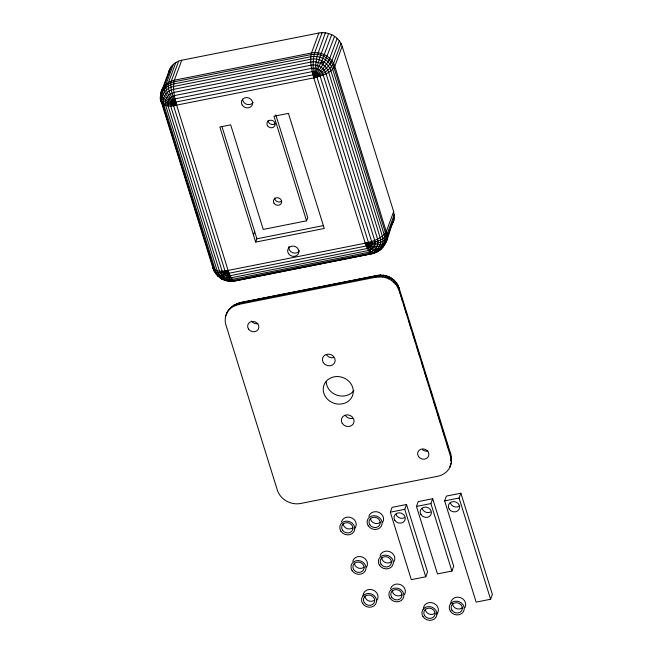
<?xml version="1.0" encoding="UTF-8"?>
<svg xmlns="http://www.w3.org/2000/svg" width="653" height="653" viewBox="0 0 653 653"><rect width="100%" height="100%" fill="white"/><g stroke="black" fill="none" stroke-linecap="round" stroke-linejoin="round"><path stroke-width="0.98" d="M168.392 73.732C169.151 66.859 175.11 61.488 181.73 60.239L318.884 33.017C328.5 31.091 339.185 36.829 342.188 46.306L393.661 211.613L386.282 231.578C381.948 238.753 372.92 241.259 365.256 243.202L228.101 270.432L222.077 277.28L220.543 278.17L220.273 277.158M234.517 304.788L231.089 307.269L230.362 308.469L234.517 304.788L240.018 302.682L377.173 275.46C382.242 274.562 387.76 275.419 391.931 278.545L391.547 280.472L396.257 284.928L399.138 290.479L451.256 458.781L450.546 453.255L449.688 452.251M161.544 92.767C156.369 104.219 167.388 108.276 176.62 105.117L313.783 77.887C321.439 75.944 330.467 73.438 334.809 66.263L342.188 46.306M379.344 249.781L377.654 251.65L372.153 253.764L234.998 280.986L233.186 280.48L230.076 275.713L228.101 270.432L176.62 105.117C170.596 102.945 160.736 99.599 161.348 91.738L169.78 69.014M233.668 306.167C226.787 308.698 223.742 318.125 225.889 324.868L277.362 490.183C280.374 499.659 291.058 505.398 300.666 503.471L437.82 476.241C444.26 475.009 450.162 469.907 451.068 463.23M318.884 33.017L311.505 52.975C309.563 61.227 311.62 69.871 313.783 77.887L365.256 243.202C376.071 249.315 391.294 247.895 386.282 231.578L334.809 66.263C331.797 56.787 321.113 51.048 311.505 52.975L174.351 80.197C167.699 81.372 162.328 86.637 161.103 93.216M449.77 467.475L450.031 465.956M161.552 100.652L161.307 101.99L213.098 268.505C216.804 272.579 223.277 271.036 228.101 270.432L228.974 275.844L230.729 280.757L231.358 281.329L234.141 281.019L371.296 253.788L377.654 251.65C388.608 245.357 388.527 230.64 393.873 220.534L394.371 217.604L393.661 211.613M450.897 460.716L451.215 458.879L451.329 461.777L451.15 456.063L451.558 460.349L450.823 464.707M163.976 86.449C163.038 94.595 170.841 100.652 176.62 105.117C174.465 97.101 172.4 88.457 174.351 80.197L181.73 60.239M235.733 280.39L231.978 281.329L228.517 281.198L227.881 277.892L228.101 270.432L221.996 275.117L218.331 276.399C215.67 273.705 212.396 269.999 213.033 265.967M399.138 290.479C399.775 286.447 396.502 282.741 393.841 280.047L395.71 282.129M450.619 455.794L450.546 453.255M397.955 287.606L397.955 285.239L396.208 282.896M396.257 284.928L396.363 282.725M394.094 282.529L394.33 280.472L391.629 278.268L391.008 278.48M391.547 280.472L388.674 278.839L389.147 276.856L388.813 277.223L386.437 276.325L386.462 275.835L383.278 275.264L382.332 276.986L375.842 277.19L238.68 304.42L232.827 306.665M162.605 89.91L171.355 66.492M173.412 64.296L166.025 84.253C164.866 92.481 171.372 99.55 176.62 105.117C170.017 105.615 158.197 103.933 160.842 94.669M175.877 62.484L168.49 82.441C167.086 90.718 172.172 98.562 176.62 105.117C168.498 104.3 155.528 99.558 162.401 88.971M178.677 61.121L171.29 81.078C169.625 89.363 173.208 97.721 176.62 105.117C170.645 101.95 163.364 97.746 162.14 90.489C164.45 85.951 168.972 82.858 173.91 81.854L311.065 54.623C320.533 52.73 331.055 58.386 334.018 67.708L385.49 233.023L386.192 238.925L384.658 244.532M322.1 32.65L314.722 52.607C312.485 60.811 313.04 69.504 313.783 77.887C321.219 74.63 329.471 70.736 333.618 63.382L341.005 43.425M325.374 32.805L316.901 56.55L313.783 77.887C320.705 73.332 328.002 68.222 331.92 60.705L339.307 40.747M253.462 234.949L254.678 231.652M328.614 33.483L319.946 57.186L313.783 77.887C319.897 72.124 326.092 65.977 329.765 58.305L337.144 38.347M331.716 34.658L322.86 58.288L313.783 77.887L321.194 67.275L325.561 59.823L334.589 36.299M255.682 242.092L219.841 126.984L230.672 124.837L263.241 229.423L306.551 220.828L273.982 116.242L288.422 113.377L324.263 228.477L255.682 242.092L256.898 238.794L221.971 126.609M306.551 220.828L307.767 217.531L275.803 114.879M394.306 214.6L386.919 234.558C382.429 241.545 372.847 242.524 365.256 243.202L367.231 248.491L370.349 253.25L372.153 253.764L378.658 250.956M394.371 217.604L386.992 237.561C382.389 244.336 372.512 243.691 365.256 243.202C369.288 246.597 374.267 251.209 379.973 249.952L383.107 247.014L384.56 243.879M390.306 512.172L392.094 507.348L406.533 504.475L427.544 571.955L425.756 576.787L411.317 579.652L390.306 512.172L404.746 509.307L406.533 504.475M416.467 506.434L418.246 501.602L432.686 498.737L453.696 566.216L451.909 571.04L437.477 573.905L416.467 506.434L430.898 503.569L432.686 498.737M444.644 500.9L446.432 496.076L460.871 493.211L492.386 594.418L490.599 599.25L476.159 602.115L444.644 500.9L459.083 498.035L460.871 493.211M227.513 311.914L225.677 315.954M393.873 220.534L391.245 225.816M382.332 276.986L385.572 277.664L386.315 275.901L391.931 278.545M379.058 276.823L380.193 275.117L380.813 275.109L377.173 275.46L375.842 277.19M238.68 304.42L240.018 302.682L378.03 275.427L378.985 275.966M235.627 305.294L237.145 303.506L240.875 302.657M386.494 240.492C381.842 247.046 371.932 244.712 365.256 243.202C367.631 246.842 369.973 252.882 375.026 252.931L375.899 252.303M226.738 313.187L229.064 309.432L230.272 308.559M228.313 310.665L232.199 306.494M382.495 247.242L383.858 245.773M379.973 249.952L381.083 249.177M233.513 305.49L239.284 303.278L376.438 276.048L383.956 275.811L383.278 275.264M235.806 304.6L238.231 303.416M228.134 281.027L223.024 279.59L220.241 277.9M320.688 62.721L322.68 62.329L323.276 64.263M256.898 238.794L323.496 225.579M243.683 278.815L248.654 277.827M253.625 276.839L258.596 275.852M266.546 274.276L271.509 273.289M276.48 272.301L281.451 271.322M286.422 270.334L288.406 269.934M296.364 268.359L298.348 267.967M319.219 263.82L321.211 263.428M329.161 261.845L331.144 261.453M339.095 259.878L344.066 258.89M352.016 257.306L354.008 256.915M361.958 255.339L366.929 254.352M233.358 280.659L234.941 280.48M228.893 281.182L225.709 280.61L228.101 270.432C223.873 271.599 218.069 274.529 214.217 271.199L212.788 267.306M231.358 281.329L231.978 281.329M382.829 275.844C390.225 276.807 397.081 281.941 399.383 289.14M385.572 277.664L388.674 278.839M225.856 280.545L222.942 279.443L228.101 270.432L219.049 274.423L216.461 274.317L215.629 272.774M217.841 275.974L220.543 278.17M216.159 273.37L217.751 275.142M218.331 276.399L216.461 274.317L213.955 269.509L162.483 104.194C159.765 96.407 165.576 87.714 173.559 86.482L310.722 59.26C319.039 57.586 328.296 62.557 330.9 70.761L382.372 236.076C384.307 241.936 381.703 248.752 376.365 251.846L371.214 249.438L365.256 243.202C370.104 246.181 376.038 249.756 381.899 247.887C384.764 244.124 385.564 239.047 384.176 234.541L332.695 69.226C329.879 60.329 319.831 54.934 310.804 56.746L173.649 83.968C164.98 85.306 158.671 94.734 161.626 103.19M213.955 270.138L215.212 272.121M397.187 284.447L398.216 286.936M399.073 287.94L450.864 454.447M400.028 292.773L402.754 301.523M403.358 303.465L406.688 314.166M409.113 321.945L411.235 328.753M412.443 332.638L415.169 341.388M416.989 347.225L419.708 355.975M421.528 361.811L423.65 368.619M424.858 372.512L427.584 381.262M430.613 390.984L432.123 395.849M433.943 401.685L436.065 408.492M437.273 412.378L440.604 423.079M443.028 430.858L444.538 435.722M446.358 441.55L448.48 448.358M459.083 498.035L490.599 599.25M430.898 503.569L451.909 571.04M404.746 509.307L425.756 576.787M221.041 277.468L221.645 279.411M162.76 104.537L163.674 107.459M171.241 131.767L172.147 134.689M183.656 171.641L185.174 176.498M196.071 211.507L197.59 216.372M209.091 253.323L210.005 256.237M404.354 517.78A5.706 5.093 20.3 0 1 396.012 514.238M363.027 595.969A7.616 6.791 20.3 0 1 372.332 589.773A7.616 6.791 20.3 0 1 377.132 600.091M374.634 599.993A5.706 5.093 20.3 0 1 368.521 600.817A5.706 5.093 20.3 0 1 364.929 595.879M390.576 588.777A7.616 6.791 20.3 0 1 400.607 584.68A7.616 6.791 20.3 0 1 404.468 594.671M401.97 594.565A5.706 5.093 20.3 0 1 395.849 595.389A5.706 5.093 20.3 0 1 392.257 590.451M352.677 561.278A7.616 6.791 20.3 0 1 362.709 557.18A7.616 6.791 20.3 0 1 366.57 567.171M364.072 567.065A5.706 5.093 20.3 0 1 357.95 567.89A5.706 5.093 20.3 0 1 354.359 562.951M380.013 555.85A7.616 6.791 20.3 0 1 390.037 551.761A7.616 6.791 20.3 0 1 393.906 561.743M391.4 561.645A5.706 5.093 20.3 0 1 385.286 562.47A5.706 5.093 20.3 0 1 381.695 557.523M341.454 521.845A7.616 6.791 20.3 0 1 352.375 518.196A7.616 6.791 20.3 0 1 354.187 529.101M352.849 527.64A5.706 5.093 20.3 0 1 346.735 528.457A5.706 5.093 20.3 0 1 343.143 523.518M368.79 516.417A7.616 6.791 20.3 0 1 378.822 512.327A7.616 6.791 20.3 0 1 382.682 522.31M380.185 522.212A5.706 5.093 20.3 0 1 374.063 523.037A5.706 5.093 20.3 0 1 370.471 518.09M423.389 609.078A7.616 6.791 20.3 0 1 433.633 603.209A7.616 6.791 20.3 0 1 436.335 614.563M434.996 613.094A5.706 5.093 20.3 0 1 428.874 613.918A5.706 5.093 20.3 0 1 425.283 608.98M450.725 603.666A7.616 6.791 20.3 0 1 460.03 597.462A7.616 6.791 20.3 0 1 464.83 607.78M462.332 607.682A5.706 5.093 20.3 0 1 456.21 608.506A5.706 5.093 20.3 0 1 452.619 603.568M459.843 505.74A5.706 5.093 20.3 0 1 450.358 502.973M430.507 512.034A5.706 5.093 20.3 0 1 422.173 508.499M281.745 201.034A4.187 3.738 20.3 0 1 277.256 201.638A4.187 3.738 20.3 0 1 274.627 198.014M275.24 123.515A4.187 3.738 20.3 0 1 270.75 124.119A4.187 3.738 20.3 0 1 268.114 120.495M253.184 102.268A5.706 5.093 20.3 0 1 246.899 104.366A5.706 5.093 20.3 0 1 242.606 99.174M299.425 250.768A5.706 5.093 20.3 0 1 292.438 252.613A5.706 5.093 20.3 0 1 289.01 246.344M333.561 357.656A6.473 5.779 20.3 0 1 326.312 354.579M353.91 390.535A15.223 13.591 20.3 0 1 337.177 395.261A15.223 13.591 20.3 0 1 326.198 381.556M352.473 418.385A6.473 5.779 20.3 0 1 345.225 415.308M257.984 323.578A5.706 5.093 20.3 0 1 251.511 321.056M427.993 451.035A5.706 5.093 20.3 0 1 422.475 449.607M163.699 98.154L163.372 102.701L163.862 104.986L215.335 270.301C217.637 277.558 225.824 281.957 233.186 280.48L370.349 253.25C377.41 252.164 382.552 244.475 380.144 237.586L328.671 72.271C326.369 65.014 318.182 60.615 310.82 62.092L173.665 89.322C169.07 90.212 164.956 93.575 163.699 98.154M165.584 99.803L165.723 105.533L217.196 270.848C219.13 276.937 225.995 280.627 232.174 279.394L369.329 252.164C375.255 251.25 379.573 244.802 377.556 239.022L326.076 73.707C324.149 67.618 317.276 63.929 311.106 65.161L173.943 92.391L168.596 94.995L165.584 99.803M167.894 101.37L168.001 105.827L219.473 271.142C220.975 275.876 226.322 278.749 231.121 277.786L368.284 250.564C372.896 249.846 376.25 244.834 374.683 240.337L323.202 75.022C321.7 70.287 316.362 67.414 311.554 68.377L174.392 95.599L170.237 97.632L167.894 101.37M170.555 102.807L170.629 105.859L222.11 271.166C223.138 274.407 226.787 276.374 230.076 275.713L367.231 248.491C370.39 248.001 372.683 244.573 371.614 241.496L320.133 76.181C319.105 72.94 315.448 70.973 312.167 71.634L175.004 98.864L172.163 100.244L170.555 102.807M173.502 104.064L173.535 105.615L225.007 270.93L226.33 272.668L229.056 273.24L366.219 246.01L368.014 244.924L368.439 242.459L316.958 77.144L315.644 75.405L312.918 74.842L175.755 102.064L174.31 102.766L173.502 104.064M394.82 520.343A5.706 5.093 20.3 0 0 404.582 520.816A5.706 5.093 20.3 0 0 399.522 512.825A5.706 5.093 20.3 0 0 394.82 520.343M362.627 603.486A7.616 6.791 20.3 0 0 375.646 604.115A7.616 6.791 20.3 0 0 368.896 593.471A7.616 6.791 20.3 0 0 362.627 603.486M364.252 602.523A5.706 5.093 20.3 0 0 374.022 602.988A5.706 5.093 20.3 0 0 368.953 595.005A5.706 5.093 20.3 0 0 364.252 602.523M389.963 598.066A7.616 6.791 20.3 0 0 402.983 598.687A7.616 6.791 20.3 0 0 396.232 588.043A7.616 6.791 20.3 0 0 389.963 598.066M391.588 597.095A5.706 5.093 20.3 0 0 401.35 597.568A5.706 5.093 20.3 0 0 396.289 589.577A5.706 5.093 20.3 0 0 391.588 597.095M352.065 570.567A7.616 6.791 20.3 0 0 365.084 571.195A7.616 6.791 20.3 0 0 358.334 560.543A7.616 6.791 20.3 0 0 352.065 570.567M353.689 569.596A5.706 5.093 20.3 0 0 363.452 570.069A5.706 5.093 20.3 0 0 358.391 562.078A5.706 5.093 20.3 0 0 353.689 569.596M379.393 565.139A7.616 6.791 20.3 0 0 392.412 565.767A7.616 6.791 20.3 0 0 385.662 555.123A7.616 6.791 20.3 0 0 379.393 565.139M381.017 564.168A5.706 5.093 20.3 0 0 390.788 564.641A5.706 5.093 20.3 0 0 385.719 556.658A5.706 5.093 20.3 0 0 381.017 564.168M340.842 531.134A7.616 6.791 20.3 0 0 353.861 531.762A7.616 6.791 20.3 0 0 347.11 521.11A7.616 6.791 20.3 0 0 340.842 531.134M342.466 530.163A5.706 5.093 20.3 0 0 352.236 530.636A5.706 5.093 20.3 0 0 347.167 522.645A5.706 5.093 20.3 0 0 342.466 530.163M368.178 525.706A7.616 6.791 20.3 0 0 381.197 526.334A7.616 6.791 20.3 0 0 374.438 515.69A7.616 6.791 20.3 0 0 368.178 525.706M369.802 524.734A5.706 5.093 20.3 0 0 379.564 525.208A5.706 5.093 20.3 0 0 374.504 517.225A5.706 5.093 20.3 0 0 369.802 524.734M422.989 616.595A7.616 6.791 20.3 0 0 436.008 617.216A7.616 6.791 20.3 0 0 429.25 606.572A7.616 6.791 20.3 0 0 422.989 616.595M424.613 615.624A5.706 5.093 20.3 0 0 434.376 616.097A5.706 5.093 20.3 0 0 429.315 608.106A5.706 5.093 20.3 0 0 424.613 615.624M450.325 611.184A7.616 6.791 20.3 0 0 463.344 611.804A7.616 6.791 20.3 0 0 456.594 601.16A7.616 6.791 20.3 0 0 450.325 611.184M451.949 610.212A5.706 5.093 20.3 0 0 461.712 610.677A5.706 5.093 20.3 0 0 456.651 602.695A5.706 5.093 20.3 0 0 451.949 610.212M449.158 509.071A5.706 5.093 20.3 0 0 458.928 509.544A5.706 5.093 20.3 0 0 453.859 501.561A5.706 5.093 20.3 0 0 449.158 509.071M420.981 514.605A5.706 5.093 20.3 0 0 430.743 515.07A5.706 5.093 20.3 0 0 425.683 507.087A5.706 5.093 20.3 0 0 420.981 514.605M288.446 253.584A5.706 5.093 20.3 0 0 298.209 254.058A5.706 5.093 20.3 0 0 293.148 246.075A5.706 5.093 20.3 0 0 288.446 253.584M242.206 105.092A5.706 5.093 20.3 0 0 251.968 105.557A5.706 5.093 20.3 0 0 246.907 97.575A5.706 5.093 20.3 0 0 242.206 105.092M267.493 125.711A4.187 3.738 20.3 0 0 274.66 126.053A4.187 3.738 20.3 0 0 270.946 120.201A4.187 3.738 20.3 0 0 267.493 125.711M274.007 203.23A4.187 3.738 20.3 0 0 281.165 203.573A4.187 3.738 20.3 0 0 277.452 197.72A4.187 3.738 20.3 0 0 274.007 203.23M325.398 396.591A15.223 13.591 20.3 0 0 351.436 397.848A15.223 13.591 20.3 0 0 337.928 376.552A15.223 13.591 20.3 0 0 325.398 396.591M342.245 423.356A6.473 5.779 20.3 0 0 353.314 423.887A6.473 5.779 20.3 0 0 347.576 414.843A6.473 5.779 20.3 0 0 342.245 423.356M323.333 362.627A6.473 5.779 20.3 0 0 334.401 363.166A6.473 5.779 20.3 0 0 328.663 354.114A6.473 5.779 20.3 0 0 323.333 362.627M418.532 456.569A5.706 5.093 20.3 0 0 428.286 456.725A5.706 5.093 20.3 0 0 422.932 448.889A5.706 5.093 20.3 0 0 418.532 456.569M248.532 329.104A5.706 5.093 20.3 0 0 258.286 329.275A5.706 5.093 20.3 0 0 252.948 321.431A5.706 5.093 20.3 0 0 248.532 329.104"/></g></svg>
